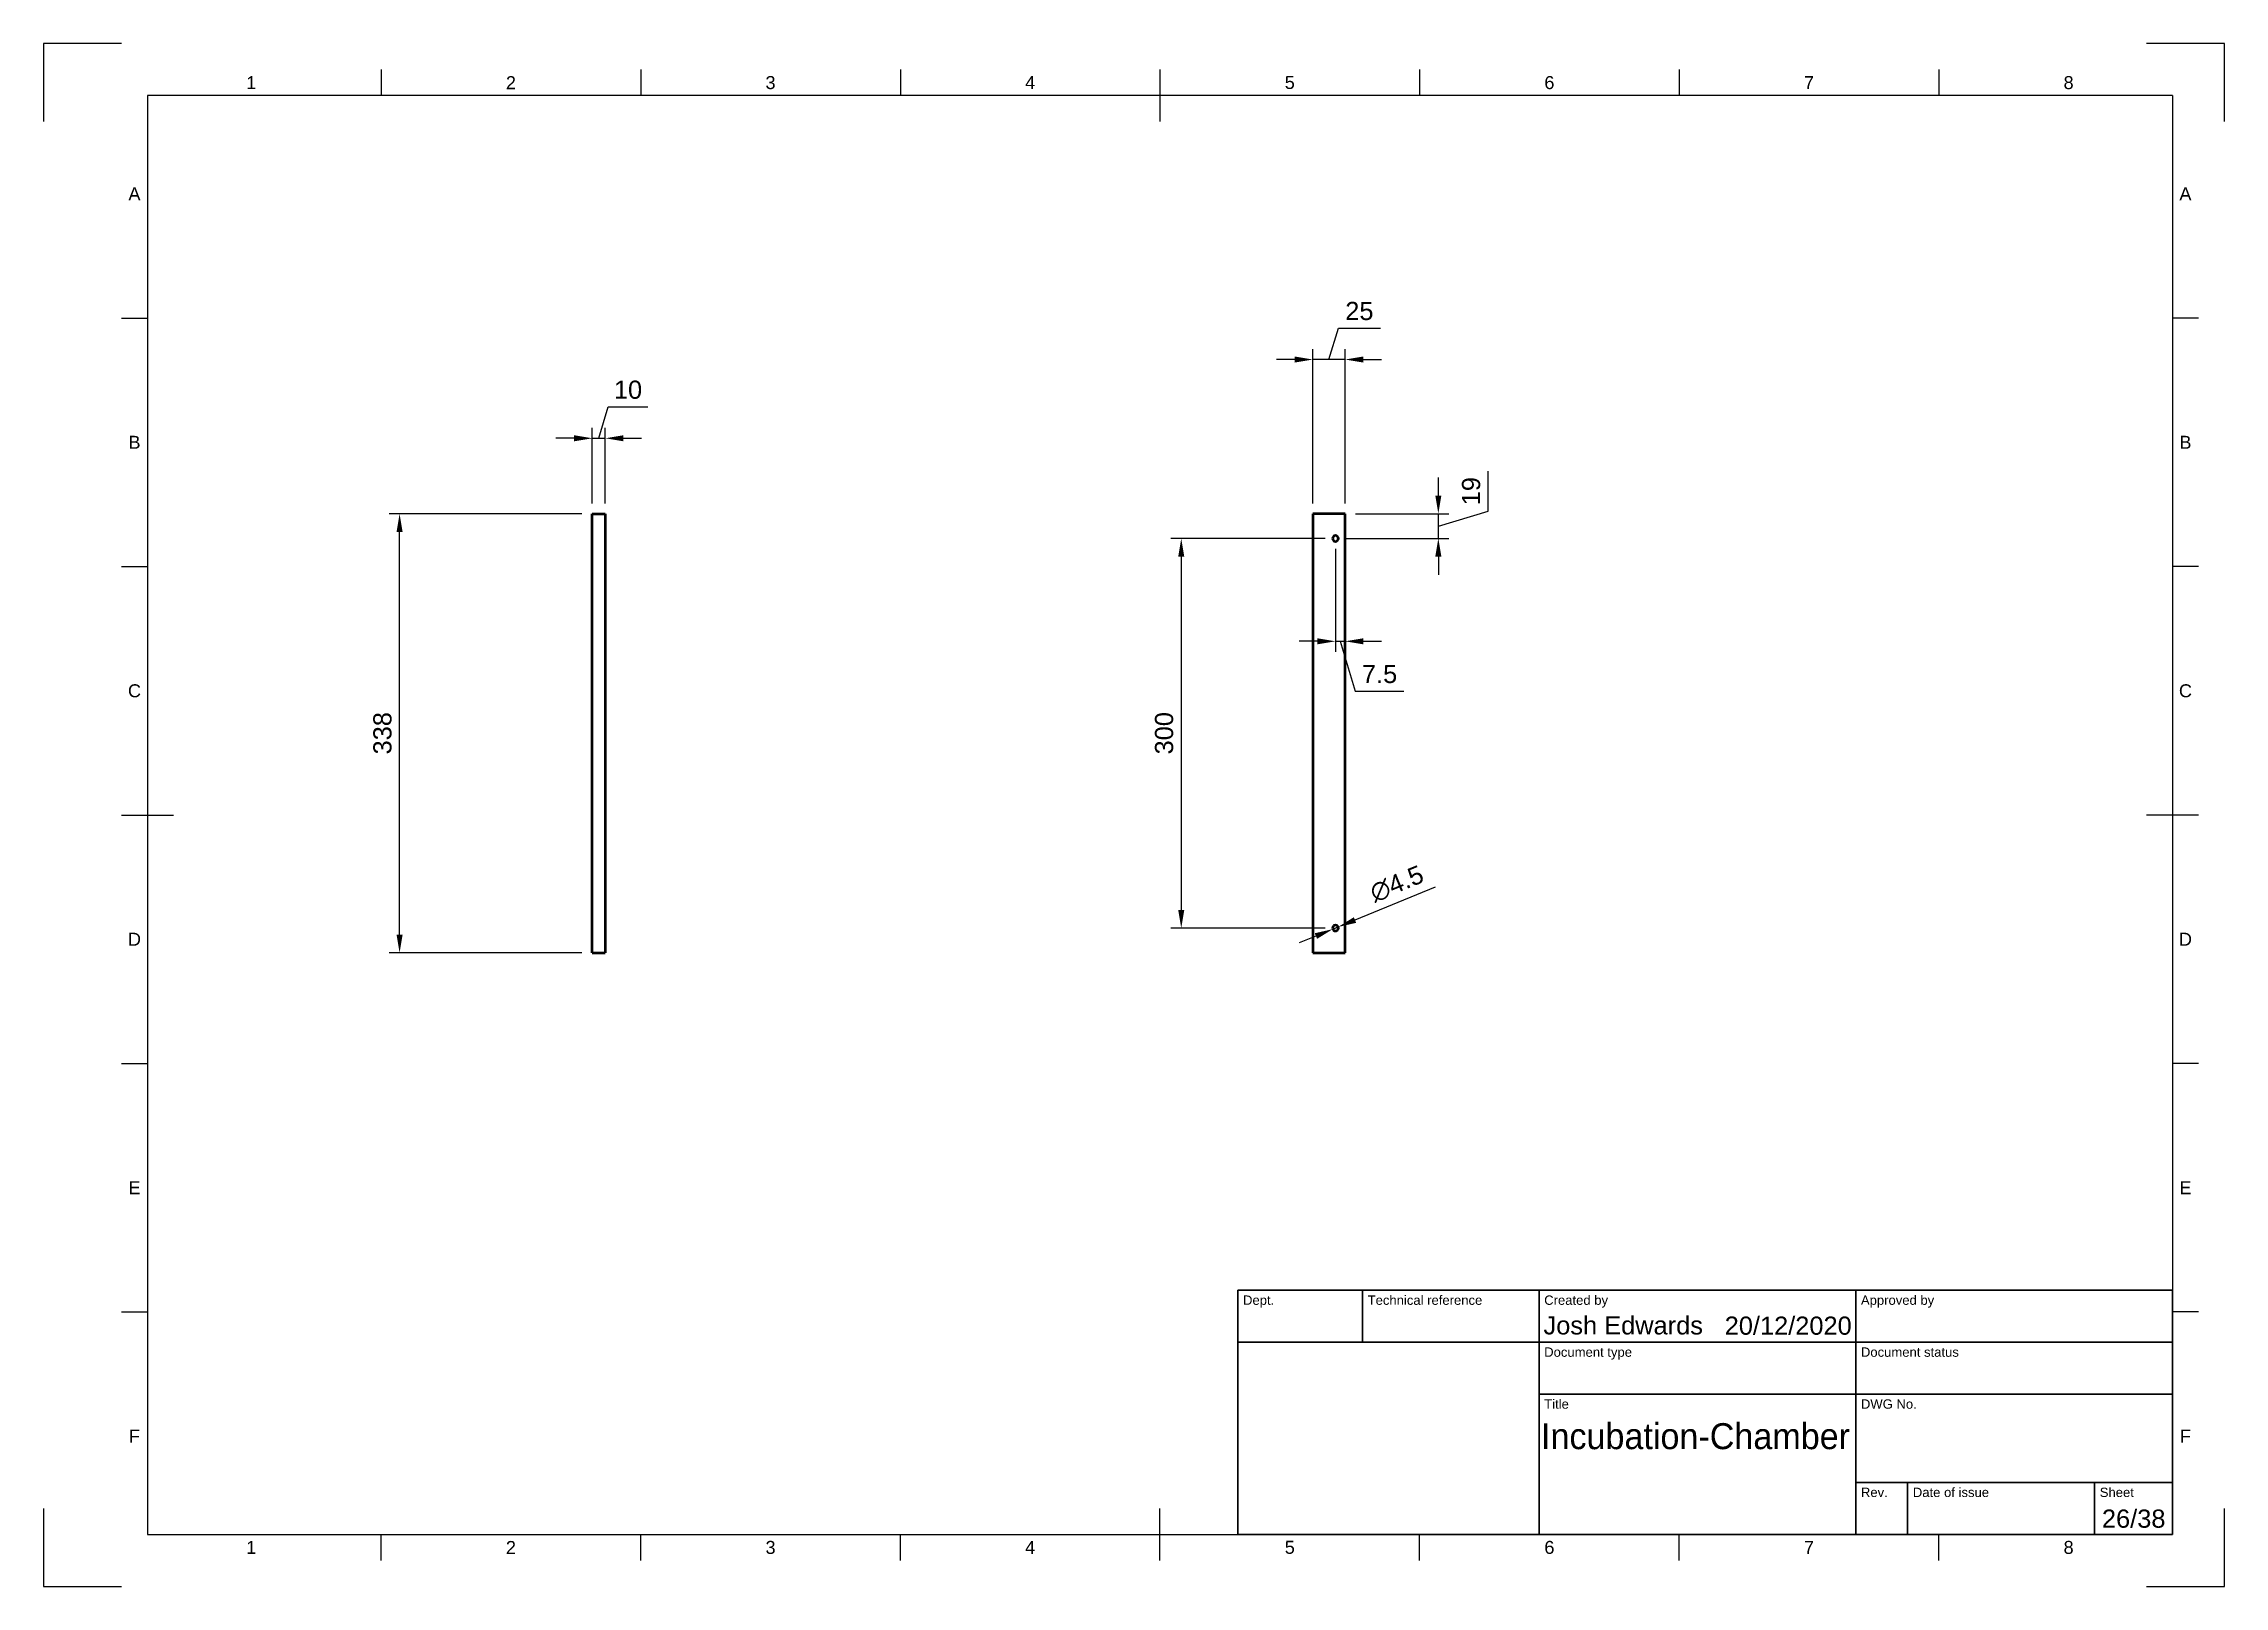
# Model space of a CAD drawing. Header units: millimetres. Extents: x 0 to 420, y 0 to 297.
import ezdxf
from ezdxf.enums import TextEntityAlignment as Align

# ---------------------------------------------------------------- set-up
doc = ezdxf.new("R2010")
doc.units = ezdxf.units.MM
doc.header["$LTSCALE"] = 0.75
for name, color, linetype, lineweight in [('Border', 7, 'Continuous', 25), ('Dimensions', 7, 'Continuous', 25), ('TitleBlock', 7, 'Continuous', 35), ('Visible', 7, 'Continuous', 50)]:
    doc.layers.add(name, color=color, linetype=linetype, lineweight=lineweight)
doc.styles.add('FusionTitle', font='arial.ttf')
doc.styles.get("Standard").update_dxf_attribs({"font": 'arial.ttf'})
doc.dimstyles.new('ISO-25', dxfattribs={"dimtxt": 3.5, "dimasz": 3.5, "dimexe": 2, "dimexo": 2, "dimgap": 1.5, "dimtad": 1, "dimzin": 12, "dimdsep": 46, "dimtxsty": 'Standard', "dimcen": 0, "dimclrd": 256, "dimclre": 256, "dimclrt": 256, "dimazin": 3, "dimtp": 0.1, "dimtm": 0.1, "dimtfac": 0.714, "dimtmove": 1, "dimatfit": 3, "dimfxl": 1, "dimtzin": 12, "dimarcsym": 0})

# ---------------------------------------------------------------- blocks, each defined once
blk = doc.blocks.new('ISO_A3_SHEET')
at = {"layer": 'Border'}
for p, q in [((65, 292), (65, 287)), ((115, 292), (115, 287)), ((165, 292), (165, 287)), ((215, 292), (215, 282)), ((265, 292), (265, 287)), ((315, 292), (315, 287)), ((365, 292), (365, 287)), ((410, 287), (20, 287)), ((20, 287), (20, 10)), ((410, 287), (410, 10)), ((15, 244.16666), (20, 244.16666)), ((415, 244.16666), (410, 244.16666)), ((15, 196.33333), (20, 196.33333)), ((415, 196.33333), (410, 196.33333)), ((15, 148.5), (25, 148.5)), ((415, 148.5), (405, 148.5)), ((15, 100.66667), (20, 100.66667)), ((415, 100.66667), (410, 100.66667)), ((15, 52.83334), (20, 52.83334)), ((415, 52.83334), (410, 52.83334)), ((215, 5), (215, 15)), ((20, 10), (410, 10)), ((65, 5), (65, 10)), ((115, 5), (115, 10)), ((165, 5), (165, 10)), ((265, 5), (265, 10)), ((315, 5), (315, 10)), ((365, 5), (365, 10))]:
    blk.add_line(p, q, dxfattribs=at)
at = {"layer": 'Defpoints'}
for p, q in [((15, 297), (0, 297)), ((0, 297), (0, 282)), ((420, 297), (405, 297)), ((420, 282), (420, 297)), ((0, 15), (0, 0)), ((420, 0), (420, 15)), ((0, 0), (15, 0)), ((405, 0), (420, 0))]:
    blk.add_line(p, q, dxfattribs=at)
at = {"layer": 'Border', "style": 'FusionTitle'}
for s, p in [('1', (40, 289.5)), ('2', (90, 289.5)), ('3', (140, 289.5)), ('4', (190, 289.5)), ('5', (240, 289.5)), ('6', (290, 289.5)), ('7', (340, 289.5)), ('8', (390, 289.5)), ('A', (17.5, 268.08333)), ('A', (412.5, 268.08333)), ('B', (17.5, 220.25)), ('B', (412.5, 220.25)), ('C', (17.5, 172.41667)), ('C', (412.5, 172.41667)), ('D', (17.5, 124.58334)), ('D', (412.5, 124.58334)), ('E', (17.5, 76.75001)), ('E', (412.5, 76.75001)), ('F', (17.5, 28.91668)), ('F', (412.5, 28.91668)), ('1', (40, 7.5)), ('2', (90, 7.5)), ('3', (140, 7.5)), ('4', (190, 7.5)), ('5', (240, 7.5)), ('6', (290, 7.5)), ('7', (340, 7.5)), ('8', (390, 7.5))]:
    blk.add_text(s, height=2.5, dxfattribs=at).set_placement(p, align=Align.MIDDLE)
blk = doc.blocks.new('ISO_TITLEBLOCK')
at = {"layer": 'TitleBlock'}
for p, q in [((0, 47), (-180, 47)), ((-180, 47), (-180, 0)), ((-156, 37), (-156, 47)), ((-122, 0), (-122, 47)), ((-61, 0), (-61, 47)), ((0, 0), (0, 47)), ((-180, 37), (0, 37)), ((-122, 27), (0, 27)), ((-61, 10), (0, 10)), ((-51, 0), (-51, 10)), ((-15, 0), (-15, 10)), ((-180, 0), (0, 0))]:
    blk.add_line(p, q, dxfattribs=at)
at = {"layer": 'TitleBlock', "style": 'FusionTitle'}
for s, p in [('Dept.', (-179, 46)), ('Technical reference', (-155, 46)), ('Created by', (-121, 46)), ('Approved by', (-60, 46)), ('Document type', (-121, 36)), ('Document status', (-60, 36)), ('Title', (-121, 26)), ('DWG No.', (-60, 26)), ('Rev.', (-60, 9)), ('Date of issue', (-50, 9)), ('Sheet', (-14, 9))]:
    blk.add_text(s, height=1.8, dxfattribs=at).set_placement(p, align=Align.TOP_LEFT)
for tag, height, p in [('DEPT', 3.5, (-179, 42)), ('TECHNICAL_REFERENCE', 3.5, (-155, 42)), ('CREATED_BY', 3.5, (-121, 42)), ('APPROVED_BY', 3.5, (-60, 42)), ('DOCUMENT_TYPE', 3.5, (-121, 32)), ('DOCUMENT_STATUS', 3.5, (-60, 32)), ('TITLE_1', 5, (-121, 21.5)), ('TITLE_2', 5, (-121, 14)), ('TITLE_3', 5, (-121, 6.5)), ('DATE_OF_ISSUE', 3.5, (-50, 5))]:
    blk.add_attdef(tag, text='', height=height, dxfattribs=at).set_placement(p, align=Align.TOP_LEFT)
for tag, p in [('CREATED_DATE', (-62, 42)), ('APPROVED_DATE', (-0.99, 42))]:
    blk.add_attdef(tag, text='', height=3.5, dxfattribs=at).set_placement(p, align=Align.TOP_RIGHT)
for tag, height, p in [('DRAWING_NUMBER', 5, (-30.5, 19.75)), ('REV', 3.5, (-56, 4.85)), ('SHEET', 3.5, (-7.5, 4.85))]:
    blk.add_attdef(tag, text='', height=height, dxfattribs=at).set_placement(p, align=Align.TOP_CENTER)
blk = doc.blocks.new('*D12')
at = {"layer": 'Defpoints', "color": 0, "transparency": 16777216}
for p in [(68.55653, 206.486054), (105.65451, 206.486054), (105.65451, 121.986054)]:
    blk.add_point(p, dxfattribs=at)
at = {"layer": 'Dimensions', "lineweight": -2, "transparency": 16777216}
for p, q in [((103.65451, 206.486054), (66.55653, 206.486054)), ((68.55653, 125.486054), (68.55653, 202.986054)), ((103.65451, 121.986054), (66.55653, 121.986054))]:
    blk.add_line(p, q, dxfattribs=at)
at = {"layer": 'Dimensions', "transparency": 16777216}
for points in [[(67.973197, 202.986054), (69.139863, 202.986054), (68.55653, 206.486054)], [(67.973197, 125.486054), (69.139863, 125.486054), (68.55653, 121.986054)]]:
    blk.add_solid(points, dxfattribs=at)
at = {"layer": 'Dimensions', "transparency": 16777216, "insert": (65.268331, 164.236054), "char_height": 3.5, "attachment_point": 5, "rotation": 90}
blk.add_mtext('338', dxfattribs=at)
blk = doc.blocks.new('*D13')
at = {"layer": 'Defpoints', "color": 0, "transparency": 16777216}
for p in [(108.15451, 221.025052), (105.65451, 206.486054), (108.15451, 206.486054)]:
    blk.add_point(p, dxfattribs=at)
at = {"layer": 'Dimensions', "lineweight": -2, "transparency": 16777216}
for p, q in [((106.90451, 221.025052), (108.715611, 227.062058)), ((108.715611, 227.062058), (116.387849, 227.062058)), ((105.65451, 208.486054), (105.65451, 223.025052)), ((108.15451, 208.486054), (108.15451, 223.025052)), ((102.15451, 221.025052), (98.65451, 221.025052)), ((105.65451, 221.025052), (108.15451, 221.025052)), ((105.65451, 221.025052), (108.15451, 221.025052)), ((111.65451, 221.025052), (115.15451, 221.025052))]:
    blk.add_line(p, q, dxfattribs=at)
at = {"layer": 'Dimensions', "transparency": 16777216}
for points in [[(102.15451, 221.608386), (102.15451, 220.441719), (105.65451, 221.025052)], [(111.65451, 221.608386), (111.65451, 220.441719), (108.15451, 221.025052)]]:
    blk.add_solid(points, dxfattribs=at)
at = {"layer": 'Dimensions', "transparency": 16777216, "insert": (112.55173, 230.349063), "char_height": 3.5, "attachment_point": 5}
blk.add_mtext('10', dxfattribs=at)
blk = doc.blocks.new('*D14')
at = {"layer": 'Defpoints', "color": 0, "transparency": 16777216}
for p in [(244.422921, 236.184538), (244.422921, 206.486053), (250.672921, 206.486053)]:
    blk.add_point(p, dxfattribs=at)
at = {"layer": 'Dimensions', "lineweight": -2, "transparency": 16777216}
for p, q in [((247.547921, 236.184538), (249.359022, 242.221543)), ((249.359022, 242.221543), (257.458613, 242.221543)), ((240.922921, 236.184538), (237.422921, 236.184538)), ((244.422921, 208.486053), (244.422921, 238.184538)), ((250.672921, 236.184538), (244.422921, 236.184538)), ((250.672921, 236.184538), (244.422921, 236.184538)), ((250.672921, 208.486053), (250.672921, 238.184538)), ((254.172921, 236.184538), (257.672921, 236.184538))]:
    blk.add_line(p, q, dxfattribs=at)
at = {"layer": 'Dimensions', "transparency": 16777216}
for points in [[(240.922921, 236.767871), (240.922921, 235.601205), (244.422921, 236.184538)], [(254.172921, 236.767871), (254.172921, 235.601205), (250.672921, 236.184538)]]:
    blk.add_solid(points, dxfattribs=at)
at = {"layer": 'Dimensions', "transparency": 16777216, "insert": (253.408818, 245.508549), "char_height": 3.5, "attachment_point": 5}
blk.add_mtext('25', dxfattribs=at)
blk = doc.blocks.new('*D15')
at = {"layer": 'Defpoints', "color": 0, "transparency": 16777216}
for p in [(250.672921, 206.486053), (268.612652, 206.486053), (248.797921, 201.736053)]:
    blk.add_point(p, dxfattribs=at)
at = {"layer": 'Dimensions', "lineweight": -2, "transparency": 16777216}
for p, q in [((278.223669, 206.994358), (278.223669, 214.685695)), ((268.612652, 209.986053), (268.612652, 213.486053)), ((252.672921, 206.486053), (270.612652, 206.486053)), ((268.612652, 204.111053), (278.223669, 206.994358)), ((268.612652, 201.736053), (268.612652, 206.486053)), ((268.612652, 201.736053), (268.612652, 206.486053)), ((250.797921, 201.736053), (270.612652, 201.736053)), ((268.612652, 198.236053), (268.612652, 194.736053))]:
    blk.add_line(p, q, dxfattribs=at)
at = {"layer": 'Dimensions', "transparency": 16777216}
for points in [[(268.029319, 209.986053), (269.195986, 209.986053), (268.612652, 206.486053)], [(268.029319, 198.236053), (269.195986, 198.236053), (268.612652, 201.736053)]]:
    blk.add_solid(points, dxfattribs=at)
at = {"layer": 'Dimensions', "transparency": 16777216, "insert": (274.936663, 210.840026), "char_height": 3.5, "attachment_point": 5, "rotation": 90}
blk.add_mtext('19', dxfattribs=at)
blk = doc.blocks.new('*D16')
at = {"layer": 'Defpoints', "color": 0, "transparency": 16777216}
for p in [(248.797921, 201.736053), (250.672921, 183.136758), (250.672921, 181.937063)]:
    blk.add_point(p, dxfattribs=at)
at = {"layer": 'Dimensions', "lineweight": -2, "transparency": 16777216}
for p, q in [((248.797921, 199.736053), (248.797921, 179.937063)), ((245.297921, 181.937063), (241.797921, 181.937063)), ((248.797921, 181.937063), (250.672921, 181.937063)), ((248.797921, 181.937063), (250.672921, 181.937063)), ((249.735421, 181.937063), (252.612279, 172.347534)), ((250.672921, 181.136758), (250.672921, 179.937063)), ((254.172921, 181.937063), (257.672921, 181.937063)), ((252.612279, 172.347534), (261.981993, 172.347534))]:
    blk.add_line(p, q, dxfattribs=at)
at = {"layer": 'Dimensions', "transparency": 16777216}
for points in [[(245.297921, 182.520396), (245.297921, 181.35373), (248.797921, 181.937063)], [(254.172921, 182.520396), (254.172921, 181.35373), (250.672921, 181.937063)]]:
    blk.add_solid(points, dxfattribs=at)
at = {"layer": 'Dimensions', "transparency": 16777216, "insert": (257.297136, 175.627377), "char_height": 3.5, "attachment_point": 5}
blk.add_mtext('7.5', dxfattribs=at)
blk = doc.blocks.new('*D17')
at = {"layer": 'Defpoints', "color": 0, "transparency": 16777216}
for p in [(248.797921, 201.736053), (219.099436, 126.736053), (248.797921, 126.736053)]:
    blk.add_point(p, dxfattribs=at)
at = {"layer": 'Dimensions', "lineweight": -2, "transparency": 16777216}
for p, q in [((246.797921, 201.736053), (217.099436, 201.736053)), ((219.099436, 198.236053), (219.099436, 130.236053)), ((246.797921, 126.736053), (217.099436, 126.736053))]:
    blk.add_line(p, q, dxfattribs=at)
at = {"layer": 'Dimensions', "transparency": 16777216}
for points in [[(218.516103, 198.236053), (219.682769, 198.236053), (219.099436, 201.736053)], [(218.516103, 130.236053), (219.682769, 130.236053), (219.099436, 126.736053)]]:
    blk.add_solid(points, dxfattribs=at)
at = {"layer": 'Dimensions', "transparency": 16777216, "insert": (215.811237, 164.236053), "char_height": 3.5, "attachment_point": 5, "rotation": 90}
blk.add_mtext('300', dxfattribs=at)
blk = doc.blocks.new('*D18')
at = {"layer": 'Defpoints', "color": 0, "transparency": 16777216}
for p in [(248.277444, 126.522722), (249.318398, 126.949384)]:
    blk.add_point(p, dxfattribs=at)
at = {"layer": 'Dimensions', "lineweight": -2, "transparency": 16777216}
for p, q in [((268.015175, 134.612728), (252.556921, 128.276774)), ((248.277444, 126.522722), (249.318398, 126.949384)), ((245.03892, 125.195332), (241.800397, 123.867942))]:
    blk.add_line(p, q, dxfattribs=at)
at = {"layer": 'Dimensions', "transparency": 16777216}
for points in [[(244.817688, 125.735086), (245.260152, 124.655578), (248.277444, 126.522722)], [(252.33569, 128.816528), (252.778153, 127.73702), (249.318398, 126.949384)]]:
    blk.add_solid(points, dxfattribs=at)
at = {"layer": 'Dimensions', "transparency": 16777216, "insert": (260.621575, 135.24046), "char_height": 3.5, "attachment_point": 5, "rotation": 22.28749449}
blk.add_mtext('∅4.5', dxfattribs=at)

msp = doc.modelspace()

# ---------------------------------------------------------------- linework, layer by layer
at = {"layer": 'Visible', "extrusion": (0, 1, 0)}
for p, q in [((105.65451, 121.986054, 3.125), (105.65451, 206.486054, 3.125)), ((105.65451, 206.486054, 3.125), (108.15451, 206.486054, 3.125)), ((108.15451, 206.486054, 3.125), (108.15451, 121.986054, 3.125)), ((244.422921, 206.486053, 1.25), (244.422921, 121.986053, 1.25)), ((250.672921, 206.486053, 1.25), (244.422921, 206.486053, 1.25)), ((250.672921, 121.986053, 1.25), (250.672921, 206.486053, 1.25)), ((105.65451, 121.986054, 3.125), (108.15451, 121.986054, 3.125)), ((244.422921, 121.986053, 1.25), (250.672921, 121.986053, 1.25))]:
    msp.add_line(p, q, dxfattribs=at)
at = {"layer": 'Visible', "extrusion": (2.963e-13, 2.1e-15, -1)}
for centre in [(-248.797921, 201.736053, -1.25), (-248.797921, 126.736053, -1.25)]:
    msp.add_circle(centre, 0.5625, dxfattribs=at)

# ---------------------------------------------------------------- block references
at = {"layer": 'Border'}
msp.add_blockref('ISO_A3_SHEET', (0, 0), dxfattribs=at)
at = {"layer": 'TitleBlock'}
ref = msp.add_blockref('ISO_TITLEBLOCK', (410, 10), dxfattribs=at)
ref.add_attrib('CREATED_DATE_001', '20/12/2020', (323.762619, 48.440314), dxfattribs={"height": 3.5, "style": 'FusionTitle'})
ref.add_attrib('SHEET_001', '26/38', (396.417974, 11.290314), dxfattribs={"height": 3.5, "style": 'FusionTitle'})
ref.add_attrib('TITLE_1_001', 'Incubation-Chamber', (288.387328, 26.414734), dxfattribs={"height": 5, "style": 'FusionTitle', "width": 0.9405})
ref.add_attrib('CREATED_BY_001', 'Josh Edwards', (288.86869, 48.5), dxfattribs={"height": 3.5, "style": 'FusionTitle'})

# ---------------------------------------------------------------- dimensions: what is measured, and where the dimension line sits
at = {"layer": 'Dimensions'}
for p1, p2, distance, picture, middle in [((250.672921, 206.486053), (244.422921, 206.486053), -29.698485, '*D14', (250.859022, 245.508549)), ((105.65451, 206.486054), (108.15451, 206.486054), 14.538998, '*D13', (110.215611, 230.349063)), ((105.65451, 121.986054), (105.65451, 206.486054), 37.09798, '*D12', (65.268331, 164.236054)), ((248.797921, 201.736053), (248.797921, 126.736053), -29.698485, '*D17', (215.811237, 164.236053))]:
    dim = msp.add_aligned_dim(p1=p1, p2=p2, distance=distance, dimstyle='ISO-25', override={"dimlfac": 4, "dimclrd": 256, "dimclre": 256}, dxfattribs=at)
    dim.commit()
    dim.dimension.update_dxf_attribs({"geometry": picture, "text_midpoint": middle})
for base, p2, angle, picture, middle in [((268.612652, 206.486053), (250.672921, 206.486053), 270, '*D15', (274.936663, 208.494358)), ((250.672921, 181.937063), (250.672921, 183.136758), 180, '*D16', (254.112279, 175.627377))]:
    dim = msp.add_linear_dim(base=base, p1=(248.797921, 201.736053), p2=p2, angle=angle, dimstyle='ISO-25', override={"dimlfac": 4, "dimclrd": 256, "dimclre": 256}, dxfattribs=at)
    dim.commit()
    dim.dimension.update_dxf_attribs({"geometry": picture, "text_midpoint": middle})
dim = msp.add_diameter_dim_2p(p1=(248.277444, 126.522722), p2=(249.318398, 126.949384), dimstyle='ISO-25', override={"dimlfac": 4, "dimclrd": 256, "dimclre": 256}, dxfattribs=at)
dim.commit()
dim.dimension.update_dxf_attribs({"geometry": '*D18', "text_midpoint": (260.621575, 135.24046)})

doc.saveas('drawing.dxf')
